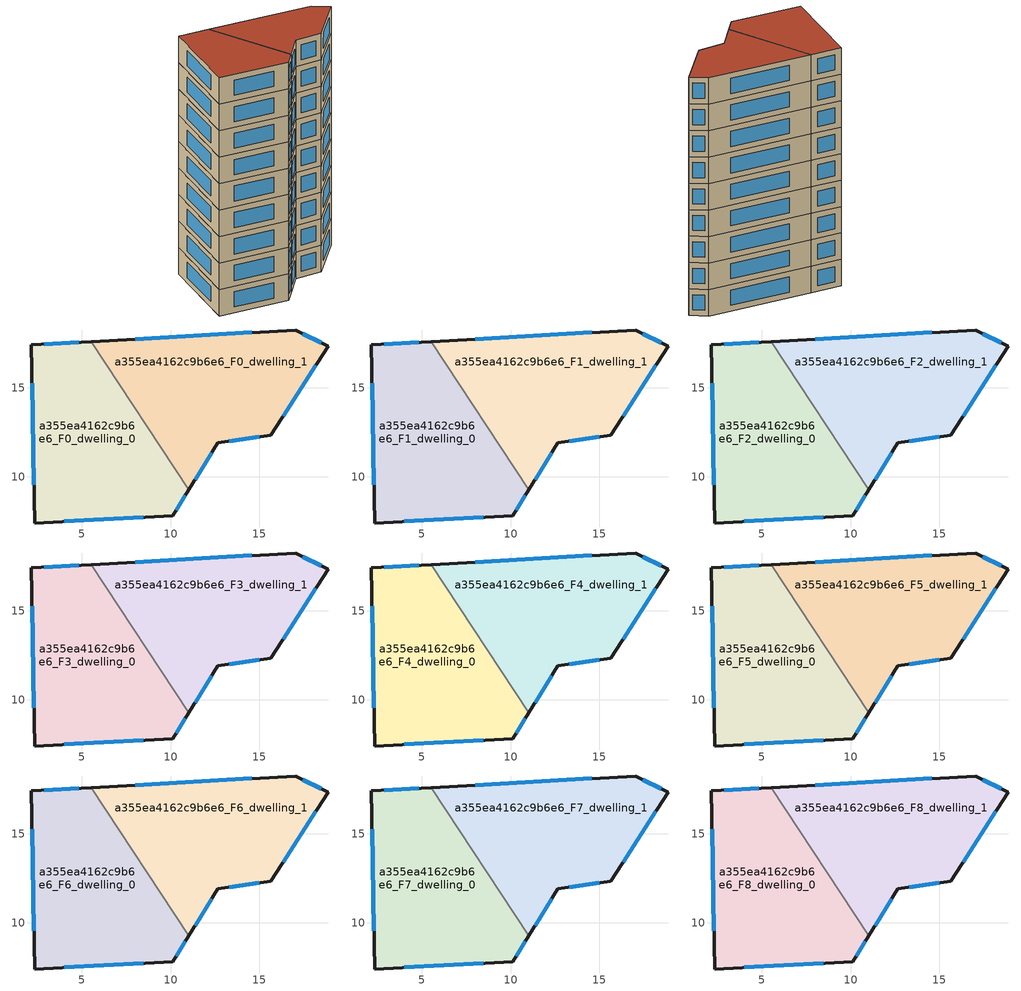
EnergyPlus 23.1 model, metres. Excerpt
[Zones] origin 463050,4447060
a355ea4162c9b6e6_F0_dwelling_0
 floor ground (EU_floor_Construction): 5.55,17.6 11.03,9.27 10.13,7.82 2.36,7.4 2.18,17.41 z0
 wall outside (EU_wall_Construction): 5.55,17.6 2.18,17.41 2.36,7.4 10.13,7.82 11.03,9.27 z0:3
 wall to a355ea4162c9b6e6_F0_dwelling_1 (EU_wall_Construction): 11.03,9.27 5.55,17.6 z0:3
 window (EU_Window_Construction): 4.83,17.56 2.9,17.45 / 10.32,8.13 10.84,8.96 / 4.03,7.49 8.47,7.73 / 2.22,15.27 2.33,9.54 z0.64:2.36
a355ea4162c9b6e6_F0_dwelling_1
 floor ground (EU_floor_Construction): 18.85,17.33 15.64,12.34 12.66,11.9 11.03,9.27 5.55,17.6 17.04,18.25 z0
 wall outside (EU_wall_Construction): 11.03,9.27 12.66,11.9 15.64,12.34 18.85,17.33 17.04,18.25 5.55,17.6 z0:3
 window (EU_Window_Construction): 11.38,9.83 12.31,11.34 / 14.58,18.11 8.01,17.74 / 18.47,17.53 17.43,18.05 / 16.33,13.41 18.17,16.26 / 13.3,12 15,12.25 z0.64:2.36
a355ea4162c9b6e6_F1_dwelling_0
 floor to a355ea4162c9b6e6_F0_dwelling_0 (EU_floor_Construction): 5.55,17.6 11.03,9.27 10.13,7.82 2.36,7.4 2.18,17.41 z3
 wall outside (EU_wall_Construction): 5.55,17.6 2.18,17.41 2.36,7.4 10.13,7.82 11.03,9.27 z3:6
 wall to a355ea4162c9b6e6_F1_dwelling_1 (EU_wall_Construction): 11.03,9.27 5.55,17.6 z3:6
 window (EU_Window_Construction): 4.83,17.56 2.9,17.45 / 10.32,8.13 10.84,8.96 / 4.03,7.49 8.47,7.73 / 2.22,15.27 2.33,9.54 z3.64:5.36
a355ea4162c9b6e6_F1_dwelling_1
 floor to a355ea4162c9b6e6_F0_dwelling_1 (EU_floor_Construction): 18.85,17.33 15.64,12.34 12.66,11.9 11.03,9.27 5.55,17.6 17.04,18.25 z3
 wall outside (EU_wall_Construction): 11.03,9.27 12.66,11.9 15.64,12.34 18.85,17.33 17.04,18.25 5.55,17.6 z3:6
 window (EU_Window_Construction): 11.38,9.83 12.31,11.34 / 14.58,18.11 8.01,17.74 / 18.47,17.53 17.43,18.05 / 16.33,13.41 18.17,16.26 / 13.3,12 15,12.25 z3.64:5.36
a355ea4162c9b6e6_F2_dwelling_0
 floor to a355ea4162c9b6e6_F1_dwelling_0 (EU_floor_Construction): 5.55,17.6 11.03,9.27 10.13,7.82 2.36,7.4 2.18,17.41 z6
 wall outside (EU_wall_Construction): 5.55,17.6 2.18,17.41 2.36,7.4 10.13,7.82 11.03,9.27 z6:9
 wall to a355ea4162c9b6e6_F2_dwelling_1 (EU_wall_Construction): 11.03,9.27 5.55,17.6 z6:9
 window (EU_Window_Construction): 4.83,17.56 2.9,17.45 / 10.32,8.13 10.84,8.96 / 4.03,7.49 8.47,7.73 / 2.22,15.27 2.33,9.54 z6.64:8.36
a355ea4162c9b6e6_F2_dwelling_1
 floor to a355ea4162c9b6e6_F1_dwelling_1 (EU_floor_Construction): 18.85,17.33 15.64,12.34 12.66,11.9 11.03,9.27 5.55,17.6 17.04,18.25 z6
 wall outside (EU_wall_Construction): 11.03,9.27 12.66,11.9 15.64,12.34 18.85,17.33 17.04,18.25 5.55,17.6 z6:9
 window (EU_Window_Construction): 11.38,9.83 12.31,11.34 / 14.58,18.11 8.01,17.74 / 18.47,17.53 17.43,18.05 / 16.33,13.41 18.17,16.26 / 13.3,12 15,12.25 z6.64:8.36
a355ea4162c9b6e6_F3_dwelling_0
 floor to a355ea4162c9b6e6_F2_dwelling_0 (EU_floor_Construction): 5.55,17.6 11.03,9.27 10.13,7.82 2.36,7.4 2.18,17.41 z9
 wall outside (EU_wall_Construction): 5.55,17.6 2.18,17.41 2.36,7.4 10.13,7.82 11.03,9.27 z9:12
 wall to a355ea4162c9b6e6_F3_dwelling_1 (EU_wall_Construction): 11.03,9.27 5.55,17.6 z9:12
 window (EU_Window_Construction): 4.83,17.56 2.9,17.45 / 10.32,8.13 10.84,8.96 / 4.03,7.49 8.47,7.73 / 2.22,15.27 2.33,9.54 z9.64:11.36
a355ea4162c9b6e6_F3_dwelling_1
 floor to a355ea4162c9b6e6_F2_dwelling_1 (EU_floor_Construction): 18.85,17.33 15.64,12.34 12.66,11.9 11.03,9.27 5.55,17.6 17.04,18.25 z9
 wall outside (EU_wall_Construction): 11.03,9.27 12.66,11.9 15.64,12.34 18.85,17.33 17.04,18.25 5.55,17.6 z9:12
 window (EU_Window_Construction): 11.38,9.83 12.31,11.34 / 14.58,18.11 8.01,17.74 / 18.47,17.53 17.43,18.05 / 16.33,13.41 18.17,16.26 / 13.3,12 15,12.25 z9.64:11.36
a355ea4162c9b6e6_F4_dwelling_0
 floor to a355ea4162c9b6e6_F3_dwelling_0 (EU_floor_Construction): 5.55,17.6 11.03,9.27 10.13,7.82 2.36,7.4 2.18,17.41 z12
 wall outside (EU_wall_Construction): 5.55,17.6 2.18,17.41 2.36,7.4 10.13,7.82 11.03,9.27 z12:15
 wall to a355ea4162c9b6e6_F4_dwelling_1 (EU_wall_Construction): 11.03,9.27 5.55,17.6 z12:15
 window (EU_Window_Construction): 4.83,17.56 2.9,17.45 / 10.32,8.13 10.84,8.96 / 4.03,7.49 8.47,7.73 / 2.22,15.27 2.33,9.54 z12.64:14.36
a355ea4162c9b6e6_F4_dwelling_1
 floor to a355ea4162c9b6e6_F3_dwelling_1 (EU_floor_Construction): 18.85,17.33 15.64,12.34 12.66,11.9 11.03,9.27 5.55,17.6 17.04,18.25 z12
 wall outside (EU_wall_Construction): 11.03,9.27 12.66,11.9 15.64,12.34 18.85,17.33 17.04,18.25 5.55,17.6 z12:15
 window (EU_Window_Construction): 11.38,9.83 12.31,11.34 / 14.58,18.11 8.01,17.74 / 18.47,17.53 17.43,18.05 / 16.33,13.41 18.17,16.26 / 13.3,12 15,12.25 z12.64:14.36
a355ea4162c9b6e6_F5_dwelling_0
 floor to a355ea4162c9b6e6_F4_dwelling_0 (EU_floor_Construction): 5.55,17.6 11.03,9.27 10.13,7.82 2.36,7.4 2.18,17.41 z15
 wall outside (EU_wall_Construction): 5.55,17.6 2.18,17.41 2.36,7.4 10.13,7.82 11.03,9.27 z15:18
 wall to a355ea4162c9b6e6_F5_dwelling_1 (EU_wall_Construction): 11.03,9.27 5.55,17.6 z15:18
 window (EU_Window_Construction): 4.83,17.56 2.9,17.45 / 10.32,8.13 10.84,8.96 / 4.03,7.49 8.47,7.73 / 2.22,15.27 2.33,9.54 z15.64:17.36
a355ea4162c9b6e6_F5_dwelling_1
 floor to a355ea4162c9b6e6_F4_dwelling_1 (EU_floor_Construction): 18.85,17.33 15.64,12.34 12.66,11.9 11.03,9.27 5.55,17.6 17.04,18.25 z15
 wall outside (EU_wall_Construction): 11.03,9.27 12.66,11.9 15.64,12.34 18.85,17.33 17.04,18.25 5.55,17.6 z15:18
 window (EU_Window_Construction): 11.38,9.83 12.31,11.34 / 14.58,18.11 8.01,17.74 / 18.47,17.53 17.43,18.05 / 16.33,13.41 18.17,16.26 / 13.3,12 15,12.25 z15.64:17.36
a355ea4162c9b6e6_F6_dwelling_0
 floor to a355ea4162c9b6e6_F5_dwelling_0 (EU_floor_Construction): 5.55,17.6 11.03,9.27 10.13,7.82 2.36,7.4 2.18,17.41 z18
 wall outside (EU_wall_Construction): 5.55,17.6 2.18,17.41 2.36,7.4 10.13,7.82 11.03,9.27 z18:21
 wall to a355ea4162c9b6e6_F6_dwelling_1 (EU_wall_Construction): 11.03,9.27 5.55,17.6 z18:21
 window (EU_Window_Construction): 4.83,17.56 2.9,17.45 / 10.32,8.13 10.84,8.96 / 4.03,7.49 8.47,7.73 / 2.22,15.27 2.33,9.54 z18.64:20.36
a355ea4162c9b6e6_F6_dwelling_1
 floor to a355ea4162c9b6e6_F5_dwelling_1 (EU_floor_Construction): 18.85,17.33 15.64,12.34 12.66,11.9 11.03,9.27 5.55,17.6 17.04,18.25 z18
 wall outside (EU_wall_Construction): 11.03,9.27 12.66,11.9 15.64,12.34 18.85,17.33 17.04,18.25 5.55,17.6 z18:21
 window (EU_Window_Construction): 11.38,9.83 12.31,11.34 / 14.58,18.11 8.01,17.74 / 18.47,17.53 17.43,18.05 / 16.33,13.41 18.17,16.26 / 13.3,12 15,12.25 z18.64:20.36
a355ea4162c9b6e6_F7_dwelling_0
 floor to a355ea4162c9b6e6_F6_dwelling_0 (EU_floor_Construction): 5.55,17.6 11.03,9.27 10.13,7.82 2.36,7.4 2.18,17.41 z21
 wall outside (EU_wall_Construction): 5.55,17.6 2.18,17.41 2.36,7.4 10.13,7.82 11.03,9.27 z21:24
 wall to a355ea4162c9b6e6_F7_dwelling_1 (EU_wall_Construction): 11.03,9.27 5.55,17.6 z21:24
 window (EU_Window_Construction): 4.83,17.56 2.9,17.45 / 10.32,8.13 10.84,8.96 / 4.03,7.49 8.47,7.73 / 2.22,15.27 2.33,9.54 z21.64:23.36
a355ea4162c9b6e6_F7_dwelling_1
 floor to a355ea4162c9b6e6_F6_dwelling_1 (EU_floor_Construction): 18.85,17.33 15.64,12.34 12.66,11.9 11.03,9.27 5.55,17.6 17.04,18.25 z21
 wall outside (EU_wall_Construction): 11.03,9.27 12.66,11.9 15.64,12.34 18.85,17.33 17.04,18.25 5.55,17.6 z21:24
 window (EU_Window_Construction): 11.38,9.83 12.31,11.34 / 14.58,18.11 8.01,17.74 / 18.47,17.53 17.43,18.05 / 16.33,13.41 18.17,16.26 / 13.3,12 15,12.25 z21.64:23.36
a355ea4162c9b6e6_F8_dwelling_0
 floor to a355ea4162c9b6e6_F7_dwelling_0 (EU_floor_Construction): 5.55,17.6 11.03,9.27 10.13,7.82 2.36,7.4 2.18,17.41 z24
 wall outside (EU_wall_Construction): 5.55,17.6 2.18,17.41 2.36,7.4 10.13,7.82 11.03,9.27 z24:27
 wall to a355ea4162c9b6e6_F8_dwelling_1 (EU_wall_Construction): 11.03,9.27 5.55,17.6 z24:27
 window (EU_Window_Construction): 4.83,17.56 2.9,17.45 / 10.32,8.13 10.84,8.96 / 4.03,7.49 8.47,7.73 / 2.22,15.27 2.33,9.54 z24.64:26.36
 roof outside (EU_roof_Construction): 10.13,7.82 11.03,9.27 5.55,17.6 2.18,17.41 2.36,7.4 z27
a355ea4162c9b6e6_F8_dwelling_1
 floor to a355ea4162c9b6e6_F7_dwelling_1 (EU_floor_Construction): 18.85,17.33 15.64,12.34 12.66,11.9 11.03,9.27 5.55,17.6 17.04,18.25 z24
 wall outside (EU_wall_Construction): 11.03,9.27 12.66,11.9 15.64,12.34 18.85,17.33 17.04,18.25 5.55,17.6 z24:27
 window (EU_Window_Construction): 11.38,9.83 12.31,11.34 / 14.58,18.11 8.01,17.74 / 18.47,17.53 17.43,18.05 / 16.33,13.41 18.17,16.26 / 13.3,12 15,12.25 z24.64:26.36
 roof outside (EU_roof_Construction): 15.64,12.34 18.85,17.33 17.04,18.25 5.55,17.6 11.03,9.27 12.66,11.9 z27
[Building]
EU S2 Campaign: North Axis=0; Terrain=City; Solar Distribution=FullExterior
[Site:Location]
Yerevan-Zvartnots.Intl.AP: Latitude=40.15; Longitude=44.383; Time Zone=4; Elevation=854
[SizingPeriod:WeatherFileDays]
AnnualSizingPeriod: Begin Month=1; Begin Day of Month=1; End Month=12; End Day of Month=31; Day of Week for Start Day=Monday; Use Weather File Daylight Saving Period=No; Use Weather File Rain and Snow Indicators=No
[MATERIAL]
EU_InternalMass_Material: Roughness=MediumRough; Thickness=0.1; Conductivity=1; Density=1800; Specific Heat=900; Thermal Absorptance=0.9; Solar Absorptance=0.7; Visible Absorptance=0.7
[MATERIAL:NOMASS] Roughness=MediumRough; Thermal Absorptance=0.9; Solar Absorptance=0.7; Visible Absorptance=0.7
Name | Thermal Resistance
EU_wall_NoMass | 1.05043
EU_roof_NoMass | 1.45357
EU_floor_NoMass | 0.478065
[WINDOWMATERIAL:SIMPLEGLAZINGSYSTEM]
EU_Window_SimpleGlazing: UFactor=2.5566; Solar Heat Gain Coefficient=0.75; Visible Transmittance=0.75
[CONSTRUCTION]
EU_wall_Construction: EU_wall_NoMass
EU_roof_Construction: EU_roof_NoMass
EU_floor_Construction: EU_floor_NoMass
EU_Window_Construction: EU_Window_SimpleGlazing
EU_InternalMass_Construction: EU_InternalMass_Material
[ZONE] Type=1; Multiplier=1; Ceiling Height=autocalculate; Floor Area=autocalculate; Part of Total Floor Area=Yes
Name | Volume
a355ea4162c9b6e6_F0_dwelling_0; a355ea4162c9b6e6_F1_dwelling_0; a355ea4162c9b6e6_F2_dwelling_0; a355ea4162c9b6e6_F3_dwelling_0; a355ea4162c9b6e6_F4_dwelling_0; a355ea4162c9b6e6_F5_dwelling_0; a355ea4162c9b6e6_F6_dwelling_0; a355ea4162c9b6e6_F7_dwelling_0; a355ea4162c9b6e6_F8_dwelling_0 | 190.684
a355ea4162c9b6e6_F0_dwelling_1 | 190.683
a355ea4162c9b6e6_F1_dwelling_1; a355ea4162c9b6e6_F2_dwelling_1; a355ea4162c9b6e6_F3_dwelling_1; a355ea4162c9b6e6_F4_dwelling_1; a355ea4162c9b6e6_F5_dwelling_1; a355ea4162c9b6e6_F6_dwelling_1; a355ea4162c9b6e6_F7_dwelling_1; a355ea4162c9b6e6_F8_dwelling_1 | 190.682
[INTERNALMASS] Construction=EU_InternalMass_Construction
Name | Zone or ZoneList | Surface Area
a355ea4162c9b6e6_F0_dwelling_0_EU_InternalMass | a355ea4162c9b6e6_F0_dwelling_0 | 63.5613
a355ea4162c9b6e6_F0_dwelling_1_EU_InternalMass | a355ea4162c9b6e6_F0_dwelling_1 | 63.5609
a355ea4162c9b6e6_F1_dwelling_0_EU_InternalMass | a355ea4162c9b6e6_F1_dwelling_0 | 63.5613
a355ea4162c9b6e6_F1_dwelling_1_EU_InternalMass | a355ea4162c9b6e6_F1_dwelling_1 | 63.5609
a355ea4162c9b6e6_F2_dwelling_0_EU_InternalMass | a355ea4162c9b6e6_F2_dwelling_0 | 63.5613
a355ea4162c9b6e6_F2_dwelling_1_EU_InternalMass | a355ea4162c9b6e6_F2_dwelling_1 | 63.5609
a355ea4162c9b6e6_F3_dwelling_0_EU_InternalMass | a355ea4162c9b6e6_F3_dwelling_0 | 63.5613
a355ea4162c9b6e6_F3_dwelling_1_EU_InternalMass | a355ea4162c9b6e6_F3_dwelling_1 | 63.5609
a355ea4162c9b6e6_F4_dwelling_0_EU_InternalMass | a355ea4162c9b6e6_F4_dwelling_0 | 63.5613
a355ea4162c9b6e6_F4_dwelling_1_EU_InternalMass | a355ea4162c9b6e6_F4_dwelling_1 | 63.5609
a355ea4162c9b6e6_F5_dwelling_0_EU_InternalMass | a355ea4162c9b6e6_F5_dwelling_0 | 63.5613
a355ea4162c9b6e6_F5_dwelling_1_EU_InternalMass | a355ea4162c9b6e6_F5_dwelling_1 | 63.5609
a355ea4162c9b6e6_F6_dwelling_0_EU_InternalMass | a355ea4162c9b6e6_F6_dwelling_0 | 63.5613
a355ea4162c9b6e6_F6_dwelling_1_EU_InternalMass | a355ea4162c9b6e6_F6_dwelling_1 | 63.5609
a355ea4162c9b6e6_F7_dwelling_0_EU_InternalMass | a355ea4162c9b6e6_F7_dwelling_0 | 63.5613
a355ea4162c9b6e6_F7_dwelling_1_EU_InternalMass | a355ea4162c9b6e6_F7_dwelling_1 | 63.5609
a355ea4162c9b6e6_F8_dwelling_0_EU_InternalMass | a355ea4162c9b6e6_F8_dwelling_0 | 63.5613
a355ea4162c9b6e6_F8_dwelling_1_EU_InternalMass | a355ea4162c9b6e6_F8_dwelling_1 | 63.5609
[OTHEREQUIPMENT] Fuel Type=Electricity; Design Level Calculation Method=Watts/Area; Power per Zone Floor Area=1; Fraction Latent=0; Fraction Radiant=0; Fraction Lost=0; Carbon Dioxide Generation Rate=0; EndUse Subcategory=EU_Step8_InternalGains
Name | Zone or ZoneList or Space or SpaceList | Schedule
EU_Step8_InternalGain_a355ea4162c9b6e6_F0_dwelling_0_f000 | a355ea4162c9b6e6_F0_dwelling_0 | EU_Step8_GainSchedule_a355ea4162c9b6e6_F0_dwelling_0_f000
EU_Step8_InternalGain_a355ea4162c9b6e6_F0_dwelling_1_f000 | a355ea4162c9b6e6_F0_dwelling_1 | EU_Step8_GainSchedule_a355ea4162c9b6e6_F0_dwelling_1_f000
EU_Step8_InternalGain_a355ea4162c9b6e6_F1_dwelling_0_f000 | a355ea4162c9b6e6_F1_dwelling_0 | EU_Step8_GainSchedule_a355ea4162c9b6e6_F1_dwelling_0_f000
EU_Step8_InternalGain_a355ea4162c9b6e6_F1_dwelling_1_f000 | a355ea4162c9b6e6_F1_dwelling_1 | EU_Step8_GainSchedule_a355ea4162c9b6e6_F1_dwelling_1_f000
EU_Step8_InternalGain_a355ea4162c9b6e6_F2_dwelling_0_f000 | a355ea4162c9b6e6_F2_dwelling_0 | EU_Step8_GainSchedule_a355ea4162c9b6e6_F2_dwelling_0_f000
EU_Step8_InternalGain_a355ea4162c9b6e6_F2_dwelling_1_f000 | a355ea4162c9b6e6_F2_dwelling_1 | EU_Step8_GainSchedule_a355ea4162c9b6e6_F2_dwelling_1_f000
EU_Step8_InternalGain_a355ea4162c9b6e6_F3_dwelling_0_f000 | a355ea4162c9b6e6_F3_dwelling_0 | EU_Step8_GainSchedule_a355ea4162c9b6e6_F3_dwelling_0_f000
EU_Step8_InternalGain_a355ea4162c9b6e6_F3_dwelling_1_f000 | a355ea4162c9b6e6_F3_dwelling_1 | EU_Step8_GainSchedule_a355ea4162c9b6e6_F3_dwelling_1_f000
EU_Step8_InternalGain_a355ea4162c9b6e6_F4_dwelling_0_f000 | a355ea4162c9b6e6_F4_dwelling_0 | EU_Step8_GainSchedule_a355ea4162c9b6e6_F4_dwelling_0_f000
EU_Step8_InternalGain_a355ea4162c9b6e6_F4_dwelling_1_f000 | a355ea4162c9b6e6_F4_dwelling_1 | EU_Step8_GainSchedule_a355ea4162c9b6e6_F4_dwelling_1_f000
EU_Step8_InternalGain_a355ea4162c9b6e6_F5_dwelling_0_f000 | a355ea4162c9b6e6_F5_dwelling_0 | EU_Step8_GainSchedule_a355ea4162c9b6e6_F5_dwelling_0_f000
EU_Step8_InternalGain_a355ea4162c9b6e6_F5_dwelling_1_f000 | a355ea4162c9b6e6_F5_dwelling_1 | EU_Step8_GainSchedule_a355ea4162c9b6e6_F5_dwelling_1_f000
EU_Step8_InternalGain_a355ea4162c9b6e6_F6_dwelling_0_f000 | a355ea4162c9b6e6_F6_dwelling_0 | EU_Step8_GainSchedule_a355ea4162c9b6e6_F6_dwelling_0_f000
EU_Step8_InternalGain_a355ea4162c9b6e6_F6_dwelling_1_f000 | a355ea4162c9b6e6_F6_dwelling_1 | EU_Step8_GainSchedule_a355ea4162c9b6e6_F6_dwelling_1_f000
EU_Step8_InternalGain_a355ea4162c9b6e6_F7_dwelling_0_f000 | a355ea4162c9b6e6_F7_dwelling_0 | EU_Step8_GainSchedule_a355ea4162c9b6e6_F7_dwelling_0_f000
EU_Step8_InternalGain_a355ea4162c9b6e6_F7_dwelling_1_f000 | a355ea4162c9b6e6_F7_dwelling_1 | EU_Step8_GainSchedule_a355ea4162c9b6e6_F7_dwelling_1_f000
EU_Step8_InternalGain_a355ea4162c9b6e6_F8_dwelling_0_f000 | a355ea4162c9b6e6_F8_dwelling_0 | EU_Step8_GainSchedule_a355ea4162c9b6e6_F8_dwelling_0_f000
EU_Step8_InternalGain_a355ea4162c9b6e6_F8_dwelling_1_f000 | a355ea4162c9b6e6_F8_dwelling_1 | EU_Step8_GainSchedule_a355ea4162c9b6e6_F8_dwelling_1_f000
[ZONEVENTILATION:DESIGNFLOWRATE] Schedule=EU_AlwaysOn; Design Flow Rate Calculation Method=AirChanges/Hour; Air Changes per Hour=0.557805; Ventilation Type=Natural; Fan Pressure Rise=0; Fan Total Efficiency=1; Constant Term Coefficient=1; Temperature Term Coefficient=0; Velocity Term Coefficient=0; Velocity Squared Term Coefficient=0; Minimum Indoor Temperature=-100; Maximum Indoor Temperature=100; Delta Temperature=-100; Minimum Outdoor Temperature=-100; Maximum Outdoor Temperature=100; Maximum Wind Speed=40
Name | Zone or ZoneList or Space or SpaceList
EU_ConstantAir_a355ea4162c9b6e6_F0_dwelling_0 | a355ea4162c9b6e6_F0_dwelling_0
EU_ConstantAir_a355ea4162c9b6e6_F0_dwelling_1 | a355ea4162c9b6e6_F0_dwelling_1
EU_ConstantAir_a355ea4162c9b6e6_F1_dwelling_0 | a355ea4162c9b6e6_F1_dwelling_0
EU_ConstantAir_a355ea4162c9b6e6_F1_dwelling_1 | a355ea4162c9b6e6_F1_dwelling_1
EU_ConstantAir_a355ea4162c9b6e6_F2_dwelling_0 | a355ea4162c9b6e6_F2_dwelling_0
EU_ConstantAir_a355ea4162c9b6e6_F2_dwelling_1 | a355ea4162c9b6e6_F2_dwelling_1
EU_ConstantAir_a355ea4162c9b6e6_F3_dwelling_0 | a355ea4162c9b6e6_F3_dwelling_0
EU_ConstantAir_a355ea4162c9b6e6_F3_dwelling_1 | a355ea4162c9b6e6_F3_dwelling_1
EU_ConstantAir_a355ea4162c9b6e6_F4_dwelling_0 | a355ea4162c9b6e6_F4_dwelling_0
EU_ConstantAir_a355ea4162c9b6e6_F4_dwelling_1 | a355ea4162c9b6e6_F4_dwelling_1
EU_ConstantAir_a355ea4162c9b6e6_F5_dwelling_0 | a355ea4162c9b6e6_F5_dwelling_0
EU_ConstantAir_a355ea4162c9b6e6_F5_dwelling_1 | a355ea4162c9b6e6_F5_dwelling_1
EU_ConstantAir_a355ea4162c9b6e6_F6_dwelling_0 | a355ea4162c9b6e6_F6_dwelling_0
EU_ConstantAir_a355ea4162c9b6e6_F6_dwelling_1 | a355ea4162c9b6e6_F6_dwelling_1
EU_ConstantAir_a355ea4162c9b6e6_F7_dwelling_0 | a355ea4162c9b6e6_F7_dwelling_0
EU_ConstantAir_a355ea4162c9b6e6_F7_dwelling_1 | a355ea4162c9b6e6_F7_dwelling_1
EU_ConstantAir_a355ea4162c9b6e6_F8_dwelling_0 | a355ea4162c9b6e6_F8_dwelling_0
EU_ConstantAir_a355ea4162c9b6e6_F8_dwelling_1 | a355ea4162c9b6e6_F8_dwelling_1
[HVACTEMPLATE:THERMOSTAT] Constant Heating Setpoint=20; Constant Cooling Setpoint=50
EU_HeatOnly_a355ea4162c9b6e6_F0_dwelling_0; EU_HeatOnly_a355ea4162c9b6e6_F0_dwelling_1; EU_HeatOnly_a355ea4162c9b6e6_F1_dwelling_0; EU_HeatOnly_a355ea4162c9b6e6_F1_dwelling_1; EU_HeatOnly_a355ea4162c9b6e6_F2_dwelling_0; EU_HeatOnly_a355ea4162c9b6e6_F2_dwelling_1; EU_HeatOnly_a355ea4162c9b6e6_F3_dwelling_0; EU_HeatOnly_a355ea4162c9b6e6_F3_dwelling_1; EU_HeatOnly_a355ea4162c9b6e6_F4_dwelling_0; EU_HeatOnly_a355ea4162c9b6e6_F4_dwelling_1; EU_HeatOnly_a355ea4162c9b6e6_F5_dwelling_0; EU_HeatOnly_a355ea4162c9b6e6_F5_dwelling_1; EU_HeatOnly_a355ea4162c9b6e6_F6_dwelling_0; EU_HeatOnly_a355ea4162c9b6e6_F6_dwelling_1; EU_HeatOnly_a355ea4162c9b6e6_F7_dwelling_0; EU_HeatOnly_a355ea4162c9b6e6_F7_dwelling_1; EU_HeatOnly_a355ea4162c9b6e6_F8_dwelling_0; EU_HeatOnly_a355ea4162c9b6e6_F8_dwelling_1
[HVACTEMPLATE:ZONE:IDEALLOADSAIRSYSTEM] System Availability Schedule=EU_AlwaysOn; Maximum Heating Supply Air Temperature=50; Minimum Cooling Supply Air Temperature=13; Maximum Heating Supply Air Humidity Ratio=0.0156; Minimum Cooling Supply Air Humidity Ratio=0.0077; Heating Limit=NoLimit; Cooling Limit=NoLimit; Heating Availability Schedule=EU_AlwaysOn; Cooling Availability Schedule=EU_CoolingOff; Dehumidification Control Type=ConstantSensibleHeatRatio; Cooling Sensible Heat Ratio=0.7; Dehumidification Setpoint=60; Humidification Control Type=None; Humidification Setpoint=30; Outdoor Air Method=None; Outdoor Air Flow Rate per Person=0.00944; Outdoor Air Flow Rate per Zone Floor Area=0; Outdoor Air Flow Rate per Zone=0; Demand Controlled Ventilation Type=None; Outdoor Air Economizer Type=NoEconomizer; Heat Recovery Type=None; Sensible Heat Recovery Effectiveness=0.7; Latent Heat Recovery Effectiveness=0.65
Name | Template Thermostat
a355ea4162c9b6e6_F0_dwelling_0 | EU_HeatOnly_a355ea4162c9b6e6_F0_dwelling_0
a355ea4162c9b6e6_F0_dwelling_1 | EU_HeatOnly_a355ea4162c9b6e6_F0_dwelling_1
a355ea4162c9b6e6_F1_dwelling_0 | EU_HeatOnly_a355ea4162c9b6e6_F1_dwelling_0
a355ea4162c9b6e6_F1_dwelling_1 | EU_HeatOnly_a355ea4162c9b6e6_F1_dwelling_1
a355ea4162c9b6e6_F2_dwelling_0 | EU_HeatOnly_a355ea4162c9b6e6_F2_dwelling_0
a355ea4162c9b6e6_F2_dwelling_1 | EU_HeatOnly_a355ea4162c9b6e6_F2_dwelling_1
a355ea4162c9b6e6_F3_dwelling_0 | EU_HeatOnly_a355ea4162c9b6e6_F3_dwelling_0
a355ea4162c9b6e6_F3_dwelling_1 | EU_HeatOnly_a355ea4162c9b6e6_F3_dwelling_1
a355ea4162c9b6e6_F4_dwelling_0 | EU_HeatOnly_a355ea4162c9b6e6_F4_dwelling_0
a355ea4162c9b6e6_F4_dwelling_1 | EU_HeatOnly_a355ea4162c9b6e6_F4_dwelling_1
a355ea4162c9b6e6_F5_dwelling_0 | EU_HeatOnly_a355ea4162c9b6e6_F5_dwelling_0
a355ea4162c9b6e6_F5_dwelling_1 | EU_HeatOnly_a355ea4162c9b6e6_F5_dwelling_1
a355ea4162c9b6e6_F6_dwelling_0 | EU_HeatOnly_a355ea4162c9b6e6_F6_dwelling_0
a355ea4162c9b6e6_F6_dwelling_1 | EU_HeatOnly_a355ea4162c9b6e6_F6_dwelling_1
a355ea4162c9b6e6_F7_dwelling_0 | EU_HeatOnly_a355ea4162c9b6e6_F7_dwelling_0
a355ea4162c9b6e6_F7_dwelling_1 | EU_HeatOnly_a355ea4162c9b6e6_F7_dwelling_1
a355ea4162c9b6e6_F8_dwelling_0 | EU_HeatOnly_a355ea4162c9b6e6_F8_dwelling_0
a355ea4162c9b6e6_F8_dwelling_1 | EU_HeatOnly_a355ea4162c9b6e6_F8_dwelling_1
[SIZING:ZONE] Zone Cooling Design Supply Air Temperature Input Method=SupplyAirTemperature; Zone Cooling Design Supply Air Temperature=13; Zone Heating Design Supply Air Temperature Input Method=SupplyAirTemperature; Zone Heating Design Supply Air Temperature=50; Zone Cooling Design Supply Air Humidity Ratio=0.008; Zone Heating Design Supply Air Humidity Ratio=0.008; Cooling Design Air Flow Method=DesignDay; Cooling Design Air Flow Rate=0; Cooling Minimum Air Flow per Zone Floor Area=0.000762; Cooling Minimum Air Flow=0; Cooling Minimum Air Flow Fraction=0.2; Heating Design Air Flow Method=DesignDay; Heating Design Air Flow Rate=0; Heating Maximum Air Flow per Zone Floor Area=0.002032; Heating Maximum Air Flow=0.141576; Heating Maximum Air Flow Fraction=0.3; Account for Dedicated Outdoor Air System=No; Dedicated Outdoor Air System Control Strategy=NeutralSupplyAir; Dedicated Outdoor Air Low Setpoint Temperature for Design=autosize; Dedicated Outdoor Air High Setpoint Temperature for Design=autosize; Zone Load Sizing Method=Sensible Load Only No Latent Load; Zone Latent Cooling Design Supply Air Humidity Ratio Input Method=HumidityRatioDifference; Zone Cooling Design Supply Air Humidity Ratio Difference=0.005; Zone Latent Heating Design Supply Air Humidity Ratio Input Method=HumidityRatioDifference; Zone Humidification Design Supply Air Humidity Ratio Difference=0.005
a355ea4162c9b6e6_F0_dwelling_0; a355ea4162c9b6e6_F0_dwelling_1; a355ea4162c9b6e6_F1_dwelling_0; a355ea4162c9b6e6_F1_dwelling_1; a355ea4162c9b6e6_F2_dwelling_0; a355ea4162c9b6e6_F2_dwelling_1; a355ea4162c9b6e6_F3_dwelling_0; a355ea4162c9b6e6_F3_dwelling_1; a355ea4162c9b6e6_F4_dwelling_0; a355ea4162c9b6e6_F4_dwelling_1; a355ea4162c9b6e6_F5_dwelling_0; a355ea4162c9b6e6_F5_dwelling_1; a355ea4162c9b6e6_F6_dwelling_0; a355ea4162c9b6e6_F6_dwelling_1; a355ea4162c9b6e6_F7_dwelling_0; a355ea4162c9b6e6_F7_dwelling_1; a355ea4162c9b6e6_F8_dwelling_0; a355ea4162c9b6e6_F8_dwelling_1
[SCHEDULE:CONSTANT]
Name | Hourly Value
EU_AlwaysOn | 1
EU_CoolingOff | 0
[SCHEDULE:FILE] Column Number=1; Rows to Skip at Top=0; Number of Hours of Data=8760; Column Separator=Comma; Interpolate to Timestep=No; Minutes per Item=60; Adjust Schedule for Daylight Savings=Yes
Name | File
EU_Step8_GainSchedule_a355ea4162c9b6e6_F0_dwelling_0_f000 | ../../schedules/a355ea4162c9b6e6/a355ea4162c9b6e6_F0_dwelling_0_f000_gain.csv
EU_Step8_GainSchedule_a355ea4162c9b6e6_F0_dwelling_1_f000 | ../../schedules/a355ea4162c9b6e6/a355ea4162c9b6e6_F0_dwelling_1_f000_gain.csv
EU_Step8_GainSchedule_a355ea4162c9b6e6_F1_dwelling_0_f000 | ../../schedules/a355ea4162c9b6e6/a355ea4162c9b6e6_F1_dwelling_0_f000_gain.csv
EU_Step8_GainSchedule_a355ea4162c9b6e6_F1_dwelling_1_f000 | ../../schedules/a355ea4162c9b6e6/a355ea4162c9b6e6_F1_dwelling_1_f000_gain.csv
EU_Step8_GainSchedule_a355ea4162c9b6e6_F2_dwelling_0_f000 | ../../schedules/a355ea4162c9b6e6/a355ea4162c9b6e6_F2_dwelling_0_f000_gain.csv
EU_Step8_GainSchedule_a355ea4162c9b6e6_F2_dwelling_1_f000 | ../../schedules/a355ea4162c9b6e6/a355ea4162c9b6e6_F2_dwelling_1_f000_gain.csv
EU_Step8_GainSchedule_a355ea4162c9b6e6_F3_dwelling_0_f000 | ../../schedules/a355ea4162c9b6e6/a355ea4162c9b6e6_F3_dwelling_0_f000_gain.csv
EU_Step8_GainSchedule_a355ea4162c9b6e6_F3_dwelling_1_f000 | ../../schedules/a355ea4162c9b6e6/a355ea4162c9b6e6_F3_dwelling_1_f000_gain.csv
EU_Step8_GainSchedule_a355ea4162c9b6e6_F4_dwelling_0_f000 | ../../schedules/a355ea4162c9b6e6/a355ea4162c9b6e6_F4_dwelling_0_f000_gain.csv
EU_Step8_GainSchedule_a355ea4162c9b6e6_F4_dwelling_1_f000 | ../../schedules/a355ea4162c9b6e6/a355ea4162c9b6e6_F4_dwelling_1_f000_gain.csv
EU_Step8_GainSchedule_a355ea4162c9b6e6_F5_dwelling_0_f000 | ../../schedules/a355ea4162c9b6e6/a355ea4162c9b6e6_F5_dwelling_0_f000_gain.csv
EU_Step8_GainSchedule_a355ea4162c9b6e6_F5_dwelling_1_f000 | ../../schedules/a355ea4162c9b6e6/a355ea4162c9b6e6_F5_dwelling_1_f000_gain.csv
EU_Step8_GainSchedule_a355ea4162c9b6e6_F6_dwelling_0_f000 | ../../schedules/a355ea4162c9b6e6/a355ea4162c9b6e6_F6_dwelling_0_f000_gain.csv
EU_Step8_GainSchedule_a355ea4162c9b6e6_F6_dwelling_1_f000 | ../../schedules/a355ea4162c9b6e6/a355ea4162c9b6e6_F6_dwelling_1_f000_gain.csv
EU_Step8_GainSchedule_a355ea4162c9b6e6_F7_dwelling_0_f000 | ../../schedules/a355ea4162c9b6e6/a355ea4162c9b6e6_F7_dwelling_0_f000_gain.csv
EU_Step8_GainSchedule_a355ea4162c9b6e6_F7_dwelling_1_f000 | ../../schedules/a355ea4162c9b6e6/a355ea4162c9b6e6_F7_dwelling_1_f000_gain.csv
EU_Step8_GainSchedule_a355ea4162c9b6e6_F8_dwelling_0_f000 | ../../schedules/a355ea4162c9b6e6/a355ea4162c9b6e6_F8_dwelling_0_f000_gain.csv
EU_Step8_GainSchedule_a355ea4162c9b6e6_F8_dwelling_1_f000 | ../../schedules/a355ea4162c9b6e6/a355ea4162c9b6e6_F8_dwelling_1_f000_gain.csv
